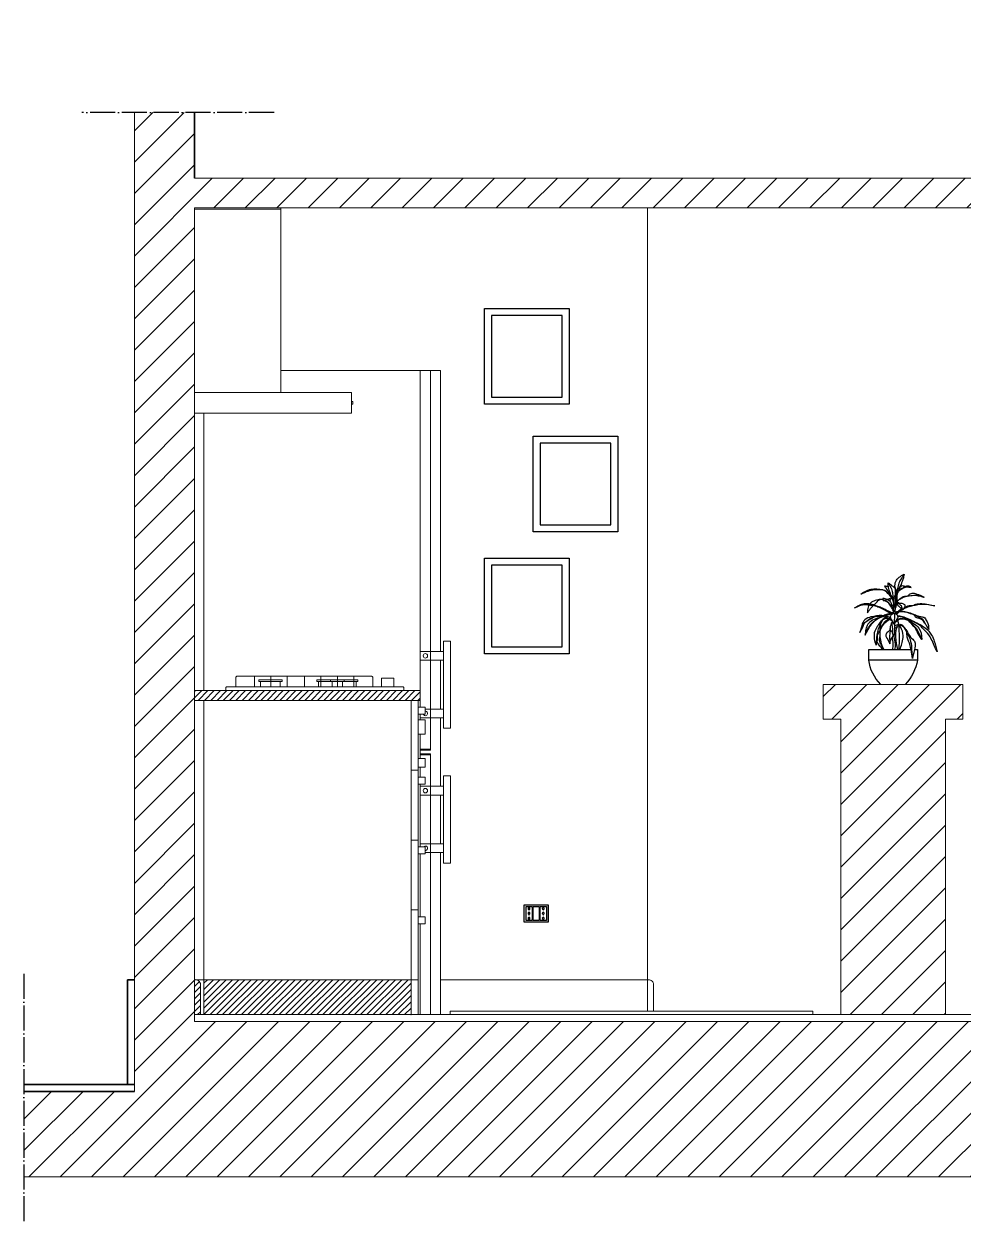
# Model space of a CAD drawing. Header units: millimetres. Extents: x 1206 to 12724, y 2853 to 4863.
# Drawn here: x 2006.6 to 2275.5, y 4177.6 to 4520.5 of the extents above; entities that cross this region are included whole.
import ezdxf

# ---------------------------------------------------------------- set-up
doc = ezdxf.new("R2010")
doc.units = ezdxf.units.MM
doc.linetypes.add('ACAD_ISO04W100', pattern=[30, 24, -3, 0, -3])
for name, color, linetype, lineweight in [('A-DETL-MBND', 7, 'Continuous', 18), ('A-FURN', 6, 'Continuous', 18), ('A-LP-SEZIONI', 250, 'Continuous', 13), ('A-SECT A-MCUT', 7, 'Continuous', 35), ('A-SECT C-MCUT', 7, 'Continuous', 20), ('arredi', 4, 'Continuous', 20)]:
    doc.layers.add(name, color=color, linetype=linetype, lineweight=lineweight)
doc.layers.add('A-SECT-FURN', color=2, linetype='Continuous')
doc.layers.add('VITI E CERNIERE', color=8, linetype='Continuous')

msp = doc.modelspace()

# ---------------------------------------------------------------- hatches: boundary and pattern name
at = {"layer": 'A-DETL-MBND'}
h = msp.add_hatch(dxfattribs=at)
h.set_pattern_fill('ANSI31', color=4, scale=2)
h.paths.add_polyline_path([(2692.46, 4495.11), (2675.26, 4495.11), (2675.26, 4476.25), (2369.66, 4476.25), (2369.66, 4494.57), (2361.16, 4494.57), (2361.16, 4476.25), (2055.46, 4476.25), (2055.46, 4495.11), (2038.26, 4495.11), (2038.26, 4214.74), (2006.65, 4214.74), (2006.65, 4190.27), (2724.08, 4190.27), (2724.08, 4214.74), (2692.46, 4214.74)])
h.paths.add_polyline_path([(2055.46, 4467.75), (2675.26, 4467.75), (2675.26, 4234.74), (2055.46, 4234.74)], flags=16)
edge = h.paths.add_edge_path(flags=0)
edge.add_spline(control_points=[(2249.67, 4353.79), (2249.68, 4353.79), (2249.69, 4353.79), (2249.7, 4353.79)], knot_values=[0, 0, 0, 0, 1.237601, 1.237601, 1.237601, 1.237601], degree=3, periodic=0)
edge.add_spline(control_points=[(2249.7, 4353.79), (2249.69, 4353.79), (2249.68, 4353.79), (2249.67, 4353.8)], knot_values=[499.981471, 499.981471, 499.981471, 499.981471, 501.198183, 501.198183, 501.198183, 501.198183], degree=3, periodic=0)
edge.add_spline(control_points=[(2248.56, 4354.01), (2248.93, 4353.95), (2249.3, 4353.87), (2249.67, 4353.79)], knot_values=[1.237601, 1.237601, 1.237601, 1.237601, 61.630708, 61.630708, 61.630708, 61.630708], degree=3, periodic=0)
edge = h.paths.add_edge_path(flags=0)
edge.add_spline(control_points=[(2255.61, 4355.87), (2255.8, 4356.29), (2256.08, 4356.94), (2255.99, 4357.89), (2256.2, 4358.8), (2255.41, 4359.41), (2254.72, 4359.92), (2254.28, 4360.25), (2254.05, 4360.41)], knot_values=[0, 0, 0, 0, 70.586118, 112.595759, 154.605401, 208.568722, 252.969735, 297.370749, 297.370749, 297.370749, 297.370749], degree=3, periodic=0)
edge.add_spline(control_points=[(2255.53, 4355.91), (2255.54, 4355.87), (2255.68, 4355.54), (2255.66, 4354.9), (2255.75, 4354.34), (2255.79, 4354.11)], knot_values=[0, 0, 0, 0, 5.959221, 59.765541, 98.205364, 98.205364, 98.205364, 98.205364], degree=3, periodic=0)
edge.add_spline(control_points=[(2255.79, 4354.11), (2255.83, 4354.21), (2255.9, 4354.43), (2256.06, 4354.6), (2256.16, 4354.67)], knot_values=[39.007498, 39.007498, 39.007498, 39.007498, 56.340127, 76.264952, 76.264952, 76.264952, 76.264952], degree=3, periodic=0)
edge.add_spline(control_points=[(2256.16, 4354.67), (2256.17, 4354.98), (2256.18, 4355.56), (2256.14, 4356.55), (2256.34, 4357.23), (2256.33, 4357.62)], knot_values=[1.921672, 1.921672, 1.921672, 1.921672, 52.203448, 95.407615, 161.27111, 161.27111, 161.27111, 161.27111], degree=3, periodic=0)
edge.add_spline(control_points=[(2256.33, 4357.62), (2256.32, 4358.12), (2255.89, 4359.15), (2256.11, 4361.46), (2257.63, 4362.34), (2258.62, 4362.91)], knot_values=[161.27111, 161.27111, 161.27111, 161.27111, 242.581626, 335.542908, 506.510273, 506.510273, 506.510273, 506.510273], degree=3, periodic=0)
edge = h.paths.add_edge_path(flags=0)
edge.add_spline(control_points=[(2263.16, 4356.83), (2262.97, 4356.93), (2262.42, 4357.19), (2261.5, 4357.45), (2260.36, 4357.44), (2259.75, 4356.51), (2258.54, 4356.67), (2257.56, 4355.96), (2256.9, 4355.46), (2256.63, 4355.2), (2256.63, 4355.19)], knot_values=[22.183984, 22.183984, 22.183984, 22.183984, 57.187668, 119.915652, 178.718713, 223.429786, 279.358669, 352.629946, 411.478905, 413.481695, 413.481695, 413.481695, 413.481695], degree=3, periodic=0)
edge.add_spline(control_points=[(2261.84, 4356.87), (2261.24, 4356.84), (2260.19, 4356.77), (2258.67, 4356.47), (2257.48, 4355.88), (2256.9, 4355.29), (2256.65, 4355.04)], knot_values=[0, 0, 0, 0, 95.419338, 172.277909, 248.763202, 305.230183, 305.230183, 305.230183, 305.230183], degree=3, periodic=0)
edge = h.paths.add_edge_path(flags=0)
edge.add_spline(control_points=[(2256.74, 4351), (2256.96, 4350.99), (2257.71, 4350.95), (2259.07, 4350.45), (2260.81, 4349.63), (2262.77, 4348.7), (2264.86, 4347.51), (2266.43, 4345.72), (2267.44, 4343.31), (2267.81, 4341.67), (2268.05, 4340.66)], knot_values=[5.690445, 5.690445, 5.690445, 5.690445, 41.232269, 125.885444, 237.066917, 352.719154, 475.594701, 624.435824, 726.234449, 894.475348, 894.475348, 894.475348, 894.475348], degree=3, periodic=0)
edge.add_spline(control_points=[(2256.49, 4351.35), (2256.6, 4351.25), (2256.69, 4351.13), (2256.74, 4351)], knot_values=[43.582509, 43.582509, 43.582509, 43.582509, 65.124527, 65.124527, 65.124527, 65.124527], degree=3, periodic=0)
edge = h.paths.add_edge_path(flags=0)
edge.add_spline(control_points=[(2257.09, 4354.51), (2256.98, 4354.52), (2256.71, 4354.55), (2256.68, 4354), (2257.06, 4353.78), (2257.36, 4353.39), (2257.76, 4353.03), (2258.03, 4352.76), (2258.17, 4352.63)], knot_values=[0, 0, 0, 0, 15.703503, 37.510841, 61.284776, 85.058712, 116.032894, 147.007077, 147.007077, 147.007077, 147.007077], degree=3, periodic=0)
edge.add_spline(control_points=[(2256.99, 4352.29), (2257.21, 4352.48), (2257.51, 4352.69), (2257.84, 4352.85), (2257.9, 4352.89)], knot_values=[0, 0, 0, 0, 15.741602, 19.588679, 19.588679, 19.588679, 19.588679], degree=3, periodic=0)
edge.add_spline(control_points=[(2265.67, 4347.06), (2265.61, 4347.82), (2265.54, 4348.82), (2264.83, 4349.78), (2264.54, 4350.62), (2263.48, 4350.63), (2262.39, 4351), (2261.06, 4351.47), (2259.59, 4352.1), (2258.32, 4352.28), (2257.58, 4352.32), (2257.37, 4352.32)], knot_values=[23.926304, 23.926304, 23.926304, 23.926304, 63.387678, 75.941562, 88.495446, 106.641795, 124.788145, 152.435206, 182.047366, 210.422707, 221.442031, 221.442031, 221.442031, 221.442031], degree=3, periodic=0)
edge.add_spline(control_points=[(2257.37, 4352.32), (2257.5, 4352.42), (2257.71, 4352.58), (2257.95, 4352.69), (2258.05, 4352.74)], knot_values=[24.038749, 24.038749, 24.038749, 24.038749, 32.810974, 38.446575, 38.446575, 38.446575, 38.446575], degree=3, periodic=0)
edge = h.paths.add_edge_path(flags=0)
edge.add_spline(control_points=[(2255.54, 4348.87), (2255.44, 4348.92), (2255.34, 4348.96), (2255.25, 4348.99)], knot_values=[0, 0, 0, 0, 13.182278, 13.182278, 13.182278, 13.182278], degree=3, periodic=0)
edge.add_spline(control_points=[(2255.54, 4348.87), (2255.54, 4348.87), (2255.6, 4348.74), (2255.67, 4348.61), (2255.74, 4348.48)], knot_values=[0, 0, 0, 0, 0, 23.614402, 23.614402, 23.614402, 23.614402], degree=3, periodic=0)
edge.add_spline(control_points=[(2254.82, 4350.24), (2254.91, 4350.01), (2255.23, 4349.58), (2255.42, 4349.11), (2255.54, 4348.87)], knot_values=[23.614402, 23.614402, 23.614402, 23.614402, 64.192433, 106.320808, 106.320808, 106.320808, 106.320808], degree=3, periodic=0)
edge = h.paths.add_edge_path(flags=0)
edge.add_spline(control_points=[(2255.04, 4351.84), (2255.04, 4351.84), (2255.03, 4351.84), (2255.03, 4351.84)], knot_values=[8.223623, 8.223623, 8.223623, 8.223623, 8.535005, 8.535005, 8.535005, 8.535005], degree=3, periodic=0)
edge.add_spline(control_points=[(2255.04, 4351.84), (2255.19, 4351.78), (2255.33, 4351.71), (2255.47, 4351.65)], knot_values=[3.268125, 3.268125, 3.268125, 3.268125, 28.372747, 28.372747, 28.372747, 28.372747], degree=3, periodic=0)
edge.add_spline(control_points=[(2249.96, 4354.06), (2250.25, 4353.97), (2250.96, 4353.72), (2252.13, 4353.25), (2253.24, 4352.73), (2254.22, 4352.21), (2254.74, 4351.98), (2255.04, 4351.84)], knot_values=[28.372747, 28.372747, 28.372747, 28.372747, 75.625318, 146.152759, 234.197521, 272.569385, 326.080703, 326.080703, 326.080703, 326.080703], degree=3, periodic=0)
edge = h.paths.add_edge_path(flags=0)
edge.add_spline(control_points=[(2255.52, 4352.39), (2255.52, 4352.38), (2255.53, 4352.36), (2255.54, 4352.35)], knot_values=[0, 0, 0, 0, 0.80437, 0.80437, 0.80437, 0.80437], degree=3, periodic=0)
edge.add_ellipse((2205.47, 4355.18), major_axis=(-35.45, 35.45), ratio=1, start_angle=221.8058, end_angle=222.2449)
edge.add_ellipse((2205.47, 4355.18), major_axis=(-35.45, 35.45), ratio=1, start_angle=220.9557, end_angle=221.8058)
edge = h.paths.add_edge_path(flags=0)
edge.add_spline(control_points=[(2252.96, 4355.37), (2252.89, 4355.34), (2252.82, 4355.3), (2252.75, 4355.27)], knot_values=[0, 0, 0, 0, 4.004471, 4.004471, 4.004471, 4.004471], degree=3, periodic=0)
edge.add_spline(control_points=[(2253.67, 4355.62), (2253.57, 4355.59), (2253.39, 4355.54), (2253.2, 4355.47), (2253.12, 4355.44)], knot_values=[7.182475, 7.182475, 7.182475, 7.182475, 13.271606, 18.012219, 18.012219, 18.012219, 18.012219], degree=3, periodic=0)
edge.add_spline(control_points=[(2253.12, 4355.44), (2253.12, 4355.44), (2252.94, 4355.52), (2252.76, 4355.6), (2252.57, 4355.66)], knot_values=[110.180341, 110.180341, 110.180341, 110.180341, 110.232707, 120.197077, 120.197077, 120.197077, 120.197077], degree=3, periodic=0)
edge = h.paths.add_edge_path(flags=0)
edge.add_spline(control_points=[(2254.3, 4350.22), (2254.01, 4350.35), (2253.71, 4350.47), (2253.41, 4350.57)], knot_values=[174.177111, 174.177111, 174.177111, 174.177111, 191.410834, 191.410834, 191.410834, 191.410834], degree=3, periodic=0)
edge.add_spline(control_points=[(2254.42, 4350), (2253.18, 4349.07), (2252.43, 4348.16), (2251.7, 4346.74), (2251.78, 4345.1), (2251.91, 4343.3), (2252.52, 4341.99), (2252.85, 4341.27)], knot_values=[0, 0, 0, 0, 29.63309, 62.958755, 82.159797, 117.013778, 159.244099, 159.244099, 159.244099, 159.244099], degree=3, periodic=0)
edge.add_spline(control_points=[(2254.89, 4349.97), (2254.79, 4350.01), (2254.69, 4350.06), (2254.58, 4350.1)], knot_values=[196.846493, 196.846493, 196.846493, 196.846493, 202.885994, 202.885994, 202.885994, 202.885994], degree=3, periodic=0)
edge.add_spline(control_points=[(2254.86, 4350.27), (2254.77, 4350.21), (2254.67, 4350.16), (2254.58, 4350.1)], knot_values=[180.78373, 180.78373, 180.78373, 180.78373, 186.480105, 186.480105, 186.480105, 186.480105], degree=3, periodic=0)
at = {"layer": 'A-FURN'}
h = msp.add_hatch(dxfattribs=at)
h.set_pattern_fill('ANSI31', color=4, scale=0.4)
h.paths.add_polyline_path([(2675.36, 4697.69), (2610.46, 4697.69), (2610.46, 4694.89), (2675.36, 4694.89)])
h.paths.add_polyline_path([(2120.07, 4329.53), (2055.46, 4329.53), (2055.46, 4326.73), (2058.16, 4326.73), (2058.16, 4326.74), (2058.45, 4326.74), (2120.07, 4326.74)])
at = {"layer": 'A-SECT A-MCUT'}
h = msp.add_hatch(dxfattribs=at)
h.set_pattern_fill('ANSI31', color=4, scale=0.4)
h.paths.add_polyline_path([(2057.18, 4245.34, 0.356323), (2056.04, 4246.74), (2055.46, 4246.74), (2055.46, 4236.74), (2057.18, 4236.74)])
at = {"layer": 'A-SECT-FURN'}
h = msp.add_hatch(dxfattribs=at)
h.set_pattern_fill('ANSI31', color=4, scale=2)
h.paths.add_polyline_path([(2270.46, 4321.33), (2240.46, 4321.33), (2240.46, 4236.74), (2270.46, 4236.74)])
h.paths.add_polyline_path([(2275.46, 4331.33), (2235.46, 4331.33), (2235.46, 4321.33), (2275.46, 4321.33)])
h = msp.add_hatch(dxfattribs=at)
h.set_pattern_fill('ANSI31', color=4, scale=0.4, angle=-180)
h.paths.add_polyline_path([(2058.16, 4246.74), (2058.16, 4236.74), (2117.46, 4236.74), (2117.46, 4246.74)])

# ---------------------------------------------------------------- linework, layer by layer
at = {"layer": 'A-DETL-MBND'}
for p, q in [((2038.26, 4495.11), (2038.26, 4214.74)), ((2006.65, 4190.27), (2724.08, 4190.27))]:
    msp.add_line(p, q, dxfattribs=at)
msp.add_lwpolyline([(2675.26, 4467.75), (2055.46, 4467.75), (2055.46, 4234.74), (2675.26, 4234.74)], dxfattribs=at)
at = {"layer": 'A-FURN'}
for p, q in [((2055.46, 4467.45), (2080.16, 4467.45)), ((2080.16, 4467.75), (2080.16, 4414.95)), ((2185.16, 4246.74), (2185.16, 4467.75)), ((2080.16, 4421.24), (2123.07, 4421.24)), ((2120.07, 4421.24), (2120.07, 4324.77)), ((2123.07, 4421.24), (2123.07, 4312.44)), ((2123.07, 4421.24), (2125.86, 4421.24)), ((2125.86, 4421.24), (2125.86, 4340.74)), ((2055.46, 4414.95), (2100.46, 4414.95)), ((2100.46, 4414.95), (2100.46, 4408.95)), ((2100.46, 4412.36), (2100.46, 4412.36)), ((2100.46, 4412.36), (2100.76, 4412.36)), ((2100.76, 4412.36), (2100.76, 4411.58)), ((2100.46, 4408.95), (2055.46, 4408.95)), ((2058.16, 4329.53), (2058.16, 4408.95)), ((2100.76, 4411.58), (2100.46, 4411.58)), ((2126.72, 4343.74), (2126.72, 4318.74)), ((2126.72, 4343.74), (2128.72, 4343.74)), ((2128.72, 4343.74), (2128.72, 4318.74)), ((2120.07, 4340.74), (2123.07, 4340.74)), ((2126.72, 4340.74), (2123.07, 4340.74)), ((2120.07, 4338.24), (2123.07, 4338.24)), ((2123.07, 4338.24), (2126.72, 4338.24)), ((2125.86, 4338.24), (2125.86, 4324.24)), ((2067.34, 4333.4), (2067.34, 4330.63)), ((2096.44, 4333.63), (2067.5, 4333.63)), ((2072.65, 4330.63), (2072.65, 4333.63)), ((2077.33, 4330.63), (2077.33, 4333.63)), ((2081.99, 4330.63), (2081.99, 4333.63)), ((2087, 4330.63), (2087, 4333.63)), ((2091.67, 4330.63), (2091.67, 4333.63)), ((2106.26, 4333.63), (2096.44, 4333.63)), ((2096.44, 4330.63), (2096.44, 4333.63)), ((2101.11, 4330.63), (2101.11, 4333.63)), ((2106.48, 4330.63), (2106.48, 4333.4)), ((2064.42, 4329.53), (2064.42, 4330.42)), ((2064.64, 4330.63), (2072.47, 4330.63)), ((2115.19, 4330.63), (2064.64, 4330.63)), ((2072.65, 4330.63), (2077.13, 4330.63)), ((2077.33, 4332.63), (2073.9, 4332.63)), ((2073.9, 4332.13), (2073.9, 4332.63)), ((2073.9, 4332.13), (2074.4, 4332.13)), ((2077.33, 4332.13), (2074.4, 4332.13)), ((2074.4, 4332.13), (2074.4, 4330.63)), ((2080.55, 4332.63), (2077.33, 4332.63)), ((2077.72, 4332.13), (2077.33, 4332.13)), ((2077.33, 4330.63), (2081.81, 4330.63)), ((2080.52, 4332.13), (2077.72, 4332.13)), ((2080.55, 4332.13), (2080.02, 4332.13)), ((2080.02, 4332.13), (2080.02, 4330.63)), ((2080.55, 4332.13), (2080.55, 4332.63)), ((2081.99, 4330.63), (2086.82, 4330.63)), ((2087, 4330.63), (2091.48, 4330.63)), ((2087.21, 4330.63), (2087.21, 4330.63)), ((2091.67, 4332.63), (2090.46, 4332.63)), ((2090.46, 4332.13), (2090.46, 4332.63)), ((2090.46, 4332.13), (2090.96, 4332.13)), ((2091.67, 4332.13), (2090.96, 4332.13)), ((2090.96, 4332.13), (2090.96, 4330.63)), ((2092.06, 4332.63), (2091.67, 4332.63)), ((2091.88, 4332.13), (2091.67, 4332.13)), ((2091.67, 4330.63), (2115.19, 4330.63)), ((2096.44, 4332.13), (2091.88, 4332.13)), ((2096.44, 4332.63), (2092.06, 4332.63)), ((2094.4, 4332.63), (2094.4, 4332.13)), ((2094.4, 4332.13), (2094.9, 4332.13)), ((2094.9, 4332.13), (2094.9, 4330.63)), ((2096.84, 4332.63), (2096.44, 4332.63)), ((2096.84, 4332.13), (2096.44, 4332.13)), ((2101.11, 4332.63), (2096.84, 4332.63)), ((2101.11, 4332.13), (2096.84, 4332.13)), ((2098.3, 4332.13), (2097.8, 4332.13)), ((2097.8, 4332.13), (2097.8, 4330.63)), ((2098.3, 4332.63), (2098.3, 4332.13)), ((2101.42, 4332.63), (2101.11, 4332.63)), ((2101.42, 4332.13), (2101.11, 4332.13)), ((2102.24, 4332.63), (2101.42, 4332.63)), ((2102.21, 4332.13), (2101.42, 4332.13)), ((2102.24, 4332.13), (2101.71, 4332.13)), ((2101.71, 4332.13), (2101.71, 4330.63)), ((2102.24, 4332.63), (2102.24, 4332.13)), ((2112.54, 4333.13), (2108.98, 4333.13)), ((2108.98, 4333.13), (2108.98, 4330.63)), ((2112.54, 4330.63), (2112.54, 4333.13)), ((2115.42, 4330.43), (2115.42, 4329.53)), ((2275.46, 4331.33), (2235.46, 4331.33)), ((2235.46, 4331.33), (2235.46, 4321.33)), ((2258.96, 4331.33), (2251.97, 4331.33)), ((2275.46, 4331.33), (2275.46, 4321.33)), ((2055.46, 4329.53), (2120.07, 4329.53)), ((2055.46, 4329.53), (2055.46, 4326.73)), ((2055.46, 4326.73), (2120.07, 4326.74)), ((2058.45, 4326.74), (2058.16, 4326.74)), ((2058.16, 4326.74), (2058.16, 4319.04)), ((2058.16, 4246.74), (2058.16, 4326.74)), ((2072.65, 4329.53), (2081.99, 4329.53)), ((2117.46, 4246.74), (2117.46, 4326.74)), ((2117.46, 4306.74), (2117.46, 4326.74)), ((2119.46, 4236.74), (2119.46, 4326.74)), ((2119.46, 4326.74), (2119.46, 4306.74)), ((2120.07, 4329.53), (2120.07, 4326.74)), ((2121.46, 4324.77), (2119.46, 4324.77)), ((2121.46, 4322.77), (2121.46, 4324.77)), ((2121.46, 4324.24), (2123.07, 4324.24)), ((2126.72, 4324.24), (2123.07, 4324.24)), ((2117.46, 4321.74), (2117.46, 4310.74)), ((2119.46, 4322.77), (2121.46, 4322.77)), ((2119.46, 4321.14), (2121.46, 4321.14)), ((2120.07, 4322.77), (2120.07, 4321.14)), ((2120.07, 4321.74), (2123.07, 4321.74)), ((2121.46, 4321.14), (2121.46, 4317.11)), ((2123.07, 4321.74), (2126.72, 4321.74)), ((2125.86, 4321.74), (2125.86, 4302.14)), ((2235.46, 4321.33), (2240.46, 4321.33)), ((2240.46, 4321.33), (2240.46, 4236.74)), ((2270.46, 4321.33), (2270.46, 4236.74)), ((2270.46, 4321.33), (2275.46, 4321.33)), ((2058.16, 4319.04), (2058.16, 4248.74)), ((2121.46, 4317.11), (2119.46, 4317.11)), ((2120.07, 4317.11), (2120.07, 4310.14)), ((2126.72, 4318.74), (2128.72, 4318.74)), ((2123.07, 4312.74), (2120.07, 4312.74)), ((2119.46, 4310.14), (2121.46, 4310.14)), ((2123.07, 4312.44), (2120.07, 4312.44)), ((2123.07, 4311.44), (2120.07, 4311.44)), ((2123.07, 4311.14), (2120.07, 4311.14)), ((2121.46, 4310.14), (2121.46, 4308.14)), ((2123.07, 4311.44), (2123.07, 4236.74)), ((2117.46, 4306.74), (2117.46, 4307.04)), ((2119.46, 4306.74), (2117.46, 4306.74)), ((2119.46, 4306.74), (2117.46, 4306.74)), ((2117.46, 4286.74), (2117.46, 4306.74)), ((2119.46, 4306.74), (2117.46, 4306.74)), ((2121.46, 4307.64), (2119.46, 4307.64)), ((2119.46, 4306.74), (2119.46, 4286.74)), ((2120.07, 4307.64), (2120.07, 4304.77)), ((2121.46, 4308.14), (2121.46, 4307.64)), ((2121.46, 4307.64), (2121.46, 4307.64)), ((2121.46, 4304.77), (2119.46, 4304.77)), ((2119.46, 4302.77), (2121.46, 4302.77)), ((2120.07, 4302.77), (2120.07, 4284.77)), ((2121.46, 4302.77), (2121.46, 4304.77)), ((2126.72, 4305.14), (2126.72, 4280.14)), ((2126.72, 4305.14), (2128.72, 4305.14)), ((2128.72, 4305.14), (2128.72, 4280.14)), ((2117.46, 4301.74), (2117.46, 4290.74)), ((2117.46, 4287.04), (2117.46, 4301.44)), ((2120.07, 4302.14), (2123.07, 4302.14)), ((2120.07, 4299.64), (2123.07, 4299.64)), ((2126.72, 4302.14), (2123.07, 4302.14)), ((2123.07, 4299.64), (2126.72, 4299.64)), ((2125.86, 4299.64), (2125.86, 4285.64)), ((2117.46, 4286.74), (2117.46, 4287.04)), ((2119.46, 4286.74), (2117.46, 4286.74)), ((2119.46, 4286.74), (2117.46, 4286.74)), ((2117.46, 4266.74), (2117.46, 4286.74)), ((2119.46, 4286.74), (2117.46, 4286.74)), ((2119.46, 4286.74), (2119.46, 4266.74)), ((2120.07, 4285.64), (2123.07, 4285.64)), ((2126.72, 4285.64), (2123.07, 4285.64)), ((2121.46, 4284.77), (2119.46, 4284.77)), ((2119.46, 4282.77), (2121.46, 4282.77)), ((2120.07, 4282.77), (2120.07, 4264.77)), ((2121.46, 4282.77), (2121.46, 4284.77)), ((2121.46, 4283.14), (2123.07, 4283.14)), ((2123.07, 4283.14), (2126.72, 4283.14)), ((2125.86, 4283.14), (2125.86, 4236.74)), ((2117.46, 4281.74), (2117.46, 4274.04)), ((2117.46, 4281.74), (2117.46, 4270.74)), ((2117.46, 4267.04), (2117.46, 4281.44)), ((2126.72, 4280.14), (2128.72, 4280.14)), ((2117.46, 4266.74), (2117.46, 4267.04)), ((2119.46, 4266.74), (2117.46, 4266.74)), ((2119.46, 4266.74), (2117.46, 4266.74)), ((2117.46, 4246.74), (2117.46, 4266.74)), ((2119.46, 4266.74), (2117.46, 4266.74)), ((2119.46, 4266.74), (2119.46, 4246.74)), ((2121.46, 4264.77), (2119.46, 4264.77)), ((2121.46, 4262.77), (2121.46, 4264.77)), ((2117.46, 4261.74), (2117.46, 4254.04)), ((2117.46, 4261.74), (2117.46, 4250.74)), ((2117.46, 4247.04), (2117.46, 4261.44)), ((2119.46, 4262.77), (2121.46, 4262.77)), ((2120.07, 4262.77), (2120.07, 4236.74)), ((2058.16, 4248.74), (2058.16, 4246.74)), ((2058.16, 4248.74), (2058.16, 4246.74)), ((2117.46, 4248.74), (2117.46, 4246.74)), ((2058.16, 4246.74), (2116.16, 4246.74)), ((2058.16, 4246.74), (2117.46, 4246.74)), ((2058.16, 4246.74), (2058.16, 4236.74)), ((2117.46, 4246.74), (2117.46, 4247.04)), ((2119.46, 4246.74), (2117.46, 4246.74)), ((2119.46, 4246.74), (2117.46, 4246.74)), ((2117.46, 4246.74), (2117.46, 4236.74)), ((2125.86, 4236.74), (2125.86, 4246.74)), ((2128.62, 4236.74), (2128.62, 4237.74)), ((2128.62, 4237.74), (2232.52, 4237.74)), ((2232.52, 4237.74), (2232.52, 4236.74)), ((2058.16, 4236.74), (2117.46, 4236.74))]:
    msp.add_line(p, q, dxfattribs=at)
for centre in [(2121.57, 4339.49), (2121.57, 4300.89)]:
    msp.add_circle(centre, 0.634, dxfattribs=at)
for centre, radius, start, end in [((2067.58, 4333.39), 0.236, 87.1096, 177.7169), ((2106.25, 4333.39), 0.236, 357.1096, 87.7169), ((2064.66, 4330.39), 0.242, 94.4684, 171.7859), ((2115.18, 4330.39), 0.236, 8.7418, 87.7169), ((2121.57, 4322.99), 0.634, 200.7952, 99.6922), ((2121.57, 4284.39), 0.634, 260.3078, 143.7869)]:
    msp.add_arc(centre, radius, start, end, dxfattribs=at)
at = {"layer": 'A-LP-SEZIONI', "linetype": 'ACAD_ISO04W100', "lineweight": 30, "ltscale": 0.3, "transparency": 33554687}
for p, q in [((2078.26, 4495.11), (2023.26, 4495.11)), ((2006.65, 4248.46), (2006.65, 4177.63))]:
    msp.add_line(p, q, dxfattribs=at)
at = {"layer": 'A-SECT A-MCUT'}
msp.add_line((2055.46, 4476.25), (2055.46, 4495.11), dxfattribs=at)
at = {"layer": 'A-SECT A-MCUT', "transparency": 33554687}
for p, q in [((2036.26, 4216.74), (2036.26, 4246.74)), ((2036.26, 4246.74), (2038.26, 4246.74)), ((2038.26, 4216.74), (2006.65, 4216.74)), ((2038.26, 4214.74), (2006.65, 4214.74))]:
    msp.add_line(p, q, dxfattribs=at)
at = {"layer": 'A-SECT C-MCUT'}
for p, q in [((2055.46, 4476.25), (2361.16, 4476.25)), ((2055.46, 4329.53), (2055.46, 4326.73)), ((2675.26, 4236.74), (2055.46, 4236.74))]:
    msp.add_line(p, q, dxfattribs=at)
at = {"layer": 'arredi'}
for p, q in [((2057.18, 4246.74), (2055.46, 4246.74)), ((2057.18, 4246.74), (2058.16, 4246.74)), ((2057.18, 4236.74), (2057.18, 4245.34)), ((2125.86, 4246.74), (2185.16, 4246.74)), ((2185.16, 4246.74), (2185.16, 4237.74)), ((2185.16, 4246.74), (2185.45, 4246.74)), ((2186.88, 4237.74), (2186.88, 4245.34))]:
    msp.add_line(p, q, dxfattribs=at)
for centre, radius, start, end in [((2055.75, 4245.34), 1.43, 359.9928, 101.5441), ((2185.5, 4245.36), 1.38, 359.1734, 91.996)]:
    msp.add_arc(centre, radius, start, end, dxfattribs=at)
at = {"layer": 'VITI E CERNIERE'}
for p, q in [((2138.47, 4438.98), (2140.47, 4438.98)), ((2140.47, 4436.98), (2140.47, 4413.56)), ((2160.68, 4436.98), (2140.47, 4436.98)), ((2160.68, 4413.56), (2160.68, 4436.98)), ((2140.47, 4413.56), (2160.68, 4413.56)), ((2152.46, 4402.42), (2154.46, 4402.42)), ((2154.46, 4400.42), (2154.46, 4377.01)), ((2174.67, 4400.42), (2154.46, 4400.42)), ((2174.67, 4377.01), (2174.67, 4400.42)), ((2154.46, 4377.01), (2174.67, 4377.01)), ((2138.47, 4367.48), (2140.47, 4367.48)), ((2140.47, 4365.48), (2140.47, 4342.07)), ((2160.68, 4365.48), (2140.47, 4365.48)), ((2160.68, 4342.07), (2160.68, 4365.48)), ((2256.63, 4354.01), (2256.38, 4353.92)), ((2255.82, 4351.72), (2255.74, 4348.48)), ((2256.26, 4353.31), (2256.06, 4353.38)), ((2140.47, 4342.07), (2160.68, 4342.07)), ((2248.51, 4338.29), (2248.51, 4341.27)), ((2248.51, 4341.27), (2260.61, 4341.27)), ((2261.58, 4341.27), (2262.45, 4341.27)), ((2262.45, 4341.27), (2262.45, 4338.29)), ((2262.45, 4338.29), (2248.51, 4338.29))]:
    msp.add_line(p, q, dxfattribs=at)
for points in [[(2138.47, 4438.98), (2162.68, 4438.98), (2162.68, 4411.56), (2138.47, 4411.56)], [(2152.46, 4402.42), (2176.67, 4402.42), (2176.67, 4375.01), (2152.46, 4375.01)], [(2152.46, 4402.42), (2176.67, 4402.42), (2176.67, 4375.01), (2152.46, 4375.01)], [(2138.47, 4367.48), (2162.68, 4367.48), (2162.68, 4340.07), (2138.47, 4340.07)], [(2138.47, 4367.48), (2162.68, 4367.48), (2162.68, 4340.07), (2138.47, 4340.07)], [(2156.72, 4263.21), (2149.85, 4263.21), (2149.85, 4268.21), (2156.72, 4268.21)], [(2152.14, 4263.72), (2150.37, 4263.72), (2150.37, 4267.74), (2152.14, 4267.74)], [(2154.18, 4263.72), (2152.41, 4263.72), (2152.41, 4267.74), (2154.18, 4267.74)], [(2156.23, 4263.72), (2154.46, 4263.72), (2154.46, 4267.74), (2156.23, 4267.74)]]:
    msp.add_lwpolyline(points, close=True, dxfattribs=at)
for centre, start, end in [((2151.22, 4267.12), 114.3243, 246.1088), ((2151.22, 4265.72), 114.3243, 246.1088), ((2151.22, 4267.12), 293.3666, 66.2003), ((2151.22, 4265.72), 293.3666, 66.2003), ((2155.31, 4267.12), 114.3243, 246.1088), ((2155.31, 4265.72), 114.3243, 246.1088), ((2155.31, 4267.12), 293.3666, 66.2003), ((2155.31, 4265.72), 293.3666, 66.2003), ((2151.22, 4264.35), 114.3243, 246.1088), ((2151.22, 4264.35), 293.3666, 66.2003), ((2155.31, 4264.35), 114.3243, 246.1088), ((2155.31, 4264.35), 293.3666, 66.2003)]:
    msp.add_arc(centre, 0.268, start, end, dxfattribs=at)
at = {"layer": 'VITI E CERNIERE', "extrusion": (0, 0, -1)}
for centre, major_axis, start_param, end_param in [((2253.66, 4361.25), (1.33, 1.33), 2.108436, 2.704877), ((1847.51, 4369.2), (-289.37, 289.37), 2.38351, 2.391359), ((2269.25, 4356.04), (8.95, 8.95), 3.8338, 4.109865), ((2205.47, 4355.18), (-35.45, 35.45), 2.365565, 2.426782), ((2252.44, 4354.48), (-2.98, 2.98), 2.313892, 2.467435), ((2273.74, 4351.46), (-12.5, 12.5), 5.503444, 5.604512), ((2268.88, 4352.27), (8.73, 8.73), 3.616988, 3.774813), ((2219.1, 4341.28), (-27.26, 27.26), 2.122323, 2.167879), ((2259.89, 4339.6), (-8.1, 8.1), 4.690951, 5.383738), ((2249.23, 4340.56), (-9.48, 9.48), 2.525696, 3.115268)]:
    msp.add_ellipse(centre, major_axis=major_axis, ratio=1, start_param=start_param, end_param=end_param, dxfattribs=at)
at = {"layer": 'VITI E CERNIERE'}
for centre, start_param, end_param in [((2151.22, 4267.13), 8.545266, 10.307697), ((2151.22, 4265.72), 8.545266, 10.307697), ((2151.22, 4264.35), 8.545266, 10.307697), ((2151.22, 4267.13), 5.42058, 7.142383), ((2151.22, 4265.72), 5.42058, 7.142383), ((2155.31, 4267.13), 8.545266, 10.307697), ((2155.31, 4267.13), 5.42058, 7.142383), ((2155.31, 4265.72), 8.545266, 10.307697), ((2155.31, 4265.72), 5.42058, 7.142383), ((2155.31, 4264.35), 8.545266, 10.307697), ((2151.22, 4264.35), 5.42058, 7.142383), ((2155.31, 4264.35), 5.42058, 7.142383)]:
    msp.add_ellipse(centre, major_axis=(0, -0.381), ratio=0.372094, start_param=start_param, end_param=end_param, dxfattribs=at)
for points, knots in [([(2256.16, 4354.64), (2256.17, 4354.96), (2256.18, 4355.55), (2256.14, 4356.55), (2256.48, 4357.73), (2255.89, 4359.15), (2256.11, 4361.46), (2257.63, 4362.34), (2258.62, 4362.91)], [0, 0, 0, 0, 52.203448, 95.407615, 161.27111, 242.581626, 335.542908, 506.510273, 506.510273, 506.510273, 506.510273]), ([(2258.62, 4362.91), (2258.4, 4362.53), (2257.96, 4361.78), (2257.12, 4360.64), (2256.82, 4359.14), (2256.49, 4358.13), (2256.33, 4357.62)], [0, 0, 0, 0, 70.438697, 140.877394, 226.765984, 312.654575, 312.654575, 312.654575, 312.654575]), ([(2258.62, 4362.91), (2258.54, 4362.38), (2258.42, 4361.67), (2257.93, 4360.4), (2257.39, 4359.16), (2256.71, 4358.14), (2256.36, 4357.67), (2256.33, 4357.62)], [0, 0, 0, 0, 86.620552, 116.045031, 217.792366, 304.999017, 313.159899, 313.159899, 313.159899, 313.159899]), ([(2246.25, 4357.14), (2246.76, 4357.51), (2247.76, 4358.23), (2249.53, 4358.72), (2251.21, 4358.63), (2252.86, 4358.49), (2254.23, 4357.46), (2255.12, 4356.44), (2255.49, 4355.7), (2255.59, 4355.5)], [0, 0, 0, 0, 101.378696, 197.891079, 287.293092, 374.394412, 457.932428, 555.49656, 591.056369, 591.056369, 591.056369, 591.056369]), ([(2255.66, 4354.51), (2255.53, 4355.01), (2255.23, 4356.11), (2254.06, 4357.33), (2252.77, 4358.55), (2251.34, 4358.32), (2249.16, 4358.48), (2247.55, 4357.74), (2246.25, 4357.14)], [0, 0, 0, 0, 80.643661, 181.286395, 271.336381, 346.951261, 401.046303, 623.955499, 623.955499, 623.955499, 623.955499]), ([(2254.7, 4357.3), (2254.56, 4357.42), (2254.23, 4357.69), (2253.88, 4358.27), (2253.47, 4358.74), (2253.25, 4359.19), (2253.09, 4359.39), (2253.02, 4359.49)], [0, 0, 0, 0, 29.301877, 68.783518, 108.26516, 129.773298, 149.094788, 149.094788, 149.094788, 149.094788]), ([(2254.05, 4360.41), (2254.21, 4360.11), (2254.52, 4359.52), (2255.16, 4358.54), (2255.26, 4357.24), (2255.45, 4356.32), (2255.54, 4355.87)], [0, 0, 0, 0, 54.230342, 108.460684, 185.828701, 259.914124, 259.914124, 259.914124, 259.914124]), ([(2254.05, 4360.41), (2254.28, 4360.25), (2254.72, 4359.92), (2255.41, 4359.41), (2256.2, 4358.8), (2255.99, 4357.89), (2256.08, 4356.94), (2255.8, 4356.29), (2255.61, 4355.87)], [0, 0, 0, 0, 44.401014, 88.802027, 142.765348, 184.77499, 226.784631, 297.370749, 297.370749, 297.370749, 297.370749]), ([(2255.79, 4354.11), (2255.75, 4354.34), (2255.66, 4354.9), (2255.69, 4355.78), (2255.16, 4356.48), (2254.8, 4356.94), (2254.59, 4357.72), (2254.05, 4358.74), (2254.05, 4359.82), (2254.05, 4360.41)], [0, 0, 0, 0, 38.439823, 92.246142, 135.877324, 175.500045, 185.557877, 264.705587, 358.032111, 358.032111, 358.032111, 358.032111]), ([(2256.4, 4357.73), (2256.37, 4357.27), (2256.3, 4356.29), (2256.33, 4355.32), (2256.34, 4354.8)], [3.12103, 3.12103, 3.12103, 3.12103, 28.045677, 55.646402, 55.646402, 55.646402, 55.646402]), ([(2256.34, 4354.89), (2256.44, 4355), (2256.79, 4355.38), (2257.56, 4355.96), (2258.54, 4356.67), (2259.75, 4356.51), (2260.36, 4357.44), (2261.5, 4357.45), (2262.47, 4357.17), (2263.07, 4356.88), (2263.32, 4356.75)], [0, 0, 0, 0, 24.186773, 83.035732, 156.307009, 212.235893, 256.946965, 315.750026, 378.47801, 422.77248, 422.77248, 422.77248, 422.77248]), ([(2256.65, 4357.25), (2256.67, 4357.28), (2256.81, 4357.66), (2257.07, 4357.98), (2257.3, 4358.28)], [17.283834, 17.283834, 17.283834, 17.283834, 19.044228, 39.154424, 39.154424, 39.154424, 39.154424]), ([(2258.9, 4359.33), (2258.56, 4359.46), (2257.91, 4359.7), (2257.22, 4358.94), (2257.17, 4358.43), (2257.15, 4358.22)], [0, 0, 0, 0, 54.056637, 102.422741, 137.253761, 137.253761, 137.253761, 137.253761]), ([(2260.62, 4359.07), (2260.35, 4359.26), (2259.79, 4359.64), (2258.48, 4359.13), (2257.69, 4358.58), (2257.15, 4358.22)], [0, 0, 0, 0, 50.716861, 101.504655, 208.933143, 208.933143, 208.933143, 208.933143]), ([(2257.3, 4358.28), (2257.93, 4358.71), (2258.96, 4359.42), (2260.16, 4359.17), (2260.62, 4359.07)], [0, 0, 0, 0, 116.469567, 190.680617, 190.680617, 190.680617, 190.680617]), ([(2255.53, 4351.63), (2255.06, 4351.83), (2254.38, 4352.13), (2253.24, 4352.73), (2252.13, 4353.25), (2250.09, 4354.07), (2247.86, 4354.71), (2245.68, 4353.94), (2244.8, 4353.41), (2244.33, 4353.13)], [0, 0, 0, 0, 81.884064, 120.255929, 208.30069, 278.828132, 477.685367, 557.757834, 644.76611, 644.76611, 644.76611, 644.76611]), ([(2255.15, 4351.39), (2254.79, 4351.59), (2253.98, 4352.06), (2252.67, 4352.8), (2251.24, 4353.46), (2249.5, 4353.99), (2247.11, 4354.38), (2245.36, 4353.59), (2244.33, 4353.13)], [0, 0, 0, 0, 65.56493, 151.088084, 243.201276, 319.20792, 445.364965, 621.830259, 621.830259, 621.830259, 621.830259]), ([(2248.61, 4354.1), (2248.48, 4353.9), (2248.14, 4353.18), (2248.12, 4352.39), (2248.1, 4351.85)], [159.588619, 159.588619, 159.588619, 159.588619, 172.537673, 201.363356, 201.363356, 201.363356, 201.363356]), ([(2248.1, 4351.85), (2248.31, 4352.11), (2248.72, 4352.64), (2249.23, 4353.37), (2249.61, 4353.74), (2249.77, 4353.88)], [0, 0, 0, 0, 18.041341, 36.082683, 47.485096, 47.485096, 47.485096, 47.485096]), ([(2255.54, 4352.35), (2255.35, 4352.73), (2254.97, 4353.49), (2254.26, 4354.67), (2253.1, 4355.35), (2251.99, 4355.73), (2251.09, 4355.5), (2250.12, 4355.28), (2249.28, 4354.89), (2248.86, 4354.44), (2248.78, 4354.34)], [0, 0, 0, 0, 22.720035, 46.019821, 72.313546, 93.947778, 106.442977, 121.43264, 148.009322, 154.329831, 154.329831, 154.329831, 154.329831]), ([(2249.96, 4354.06), (2250.15, 4354.23), (2250.81, 4354.81), (2251.68, 4356.03), (2253.18, 4355.45), (2254.21, 4354.83), (2254.93, 4353.81), (2255.33, 4353.13), (2255.54, 4352.77)], [52.253983, 52.253983, 52.253983, 52.253983, 66.21373, 98.510479, 120.144711, 143.109902, 163.913748, 185.900107, 185.900107, 185.900107, 185.900107]), ([(2255.54, 4353.33), (2255.42, 4353.6), (2255.19, 4354.11), (2254.89, 4354.85), (2254.25, 4355.44), (2253.56, 4355.63), (2252.48, 4356.1), (2252.54, 4355.76), (2252.57, 4355.66)], [0, 0, 0, 0, 15.494515, 30.343084, 43.219419, 58.59635, 75.994338, 81.382464, 81.382464, 81.382464, 81.382464]), ([(2253.12, 4355.44), (2253.2, 4355.47), (2253.55, 4355.61), (2254.02, 4355.67), (2254.58, 4356), (2254.81, 4355.6), (2254.58, 4355.42), (2254.41, 4355.27)], [7.182475, 7.182475, 7.182475, 7.182475, 11.923087, 27.767644, 35.436412, 38.48928, 48.47527, 48.47527, 48.47527, 48.47527]), ([(2255.63, 4353.41), (2255.62, 4353.55), (2255.62, 4353.79), (2255.8, 4354.1), (2255.91, 4354.47), (2256.23, 4354.75), (2256.76, 4354.99), (2256.96, 4354.68), (2257.08, 4354.51)], [0, 0, 0, 0, 21.67487, 39.007498, 56.340127, 83.07213, 106.981961, 135.410819, 135.410819, 135.410819, 135.410819]), ([(2255.63, 4353.41), (2255.69, 4353.52), (2255.81, 4353.73), (2256.05, 4354.12), (2256.25, 4354.52), (2256.71, 4354.81), (2256.87, 4354.65), (2256.91, 4354.61)], [0, 0, 0, 0, 20.169284, 40.338567, 72.632839, 97.144877, 106.328014, 106.328014, 106.328014, 106.328014]), ([(2256.06, 4353.38), (2256.09, 4353.56), (2256.13, 4353.85), (2256.14, 4354.14), (2256.14, 4354.25)], [0, 0, 0, 0, 29.619588, 47.02993, 47.02993, 47.02993, 47.02993]), ([(2256.26, 4353.31), (2256.32, 4353.53), (2256.42, 4353.94), (2256.37, 4354.35), (2256.35, 4354.55)], [0, 0, 0, 0, 36.009999, 67.261879, 67.261879, 67.261879, 67.261879]), ([(2256.33, 4356.34), (2256.41, 4356.54), (2256.49, 4356.76), (2256.56, 4356.97), (2256.57, 4356.99)], [0, 0, 0, 0, 11.516944, 12.361781, 12.361781, 12.361781, 12.361781]), ([(2256.38, 4354.1), (2256.41, 4354.15), (2256.5, 4354.3), (2256.49, 4354.48), (2256.48, 4354.59)], [0, 0, 0, 0, 9.391486, 27.431441, 27.431441, 27.431441, 27.431441]), ([(2256.65, 4355.04), (2256.9, 4355.29), (2257.48, 4355.88), (2258.67, 4356.47), (2260.19, 4356.77), (2261.82, 4356.87), (2263.37, 4356.93), (2264.12, 4356.43), (2264.38, 4356.26)], [0, 0, 0, 0, 56.466982, 132.952274, 209.810846, 305.230183, 400.102782, 448.476329, 448.476329, 448.476329, 448.476329]), ([(2258.17, 4352.63), (2258.03, 4352.76), (2257.76, 4353.03), (2257.36, 4353.39), (2257.06, 4353.78), (2256.68, 4354), (2256.71, 4354.55), (2256.98, 4354.52), (2257.09, 4354.51)], [0, 0, 0, 0, 30.974183, 61.948366, 85.722301, 109.496236, 131.303574, 147.007077, 147.007077, 147.007077, 147.007077]), ([(2257.09, 4354.51), (2257.49, 4354.58), (2258.02, 4354.67), (2258.49, 4354.26), (2258.98, 4354.08), (2258.73, 4353.24), (2258.38, 4352.86), (2258.17, 4352.63)], [0, 0, 0, 0, 60.026994, 79.747288, 99.467582, 134.453294, 187.741941, 187.741941, 187.741941, 187.741941]), ([(2257.09, 4354.51), (2257.2, 4354.4), (2257.41, 4354.18), (2257.86, 4353.86), (2257.94, 4353.23), (2258.09, 4352.83), (2258.17, 4352.63)], [0, 0, 0, 0, 25.251733, 50.503465, 85.511036, 120.518606, 120.518606, 120.518606, 120.518606]), ([(2258.38, 4352.92), (2258.67, 4353.09), (2259.43, 4353.55), (2260.73, 4353.69), (2262.1, 4354.42), (2264.38, 4354.54), (2266.16, 4354.09), (2267.37, 4353.79)], [0, 0, 0, 0, 53.682399, 142.406353, 205.301981, 300.649136, 501.198183, 501.198183, 501.198183, 501.198183]), ([(2267.37, 4353.79), (2266.23, 4354.02), (2264.13, 4354.45), (2261.44, 4353.8), (2259.55, 4353.79), (2258.8, 4353.37), (2258.62, 4353.27)], [0, 0, 0, 0, 183.819477, 340.401085, 444.959585, 477.965039, 477.965039, 477.965039, 477.965039]), ([(2261.84, 4356.87), (2262.35, 4356.77), (2263.21, 4356.61), (2264.04, 4356.36), (2264.38, 4356.26)], [0, 0, 0, 0, 83.959812, 140.374172, 140.374172, 140.374172, 140.374172]), ([(2254.56, 4350.42), (2254.2, 4350.56), (2253.33, 4350.89), (2251.89, 4351.17), (2250.29, 4350.82), (2248.62, 4350.6), (2247, 4349.74), (2246.42, 4347.96), (2246.15, 4346.84), (2245.98, 4346.18)], [0, 0, 0, 0, 61.671712, 150.944776, 230.877748, 322.19215, 426.054559, 502.08429, 613.705255, 613.705255, 613.705255, 613.705255]), ([(2245.98, 4346.18), (2246.34, 4347.22), (2246.9, 4348.89), (2248.69, 4350.07), (2250.17, 4350.73), (2251.73, 4351), (2253.21, 4350.67), (2254.01, 4350.35), (2254.3, 4350.22)], [0, 0, 0, 0, 57.333411, 91.418011, 111.035351, 144.837718, 174.177111, 191.410834, 191.410834, 191.410834, 191.410834]), ([(2245.98, 4346.18), (2246.29, 4346.77), (2246.77, 4347.71), (2247.32, 4349.19), (2248.61, 4349.84), (2249.47, 4350.33), (2249.94, 4350.59)], [0, 0, 0, 0, 109.491781, 172.019294, 244.081767, 332.430621, 332.430621, 332.430621, 332.430621]), ([(2252.35, 4350.83), (2252.02, 4350.69), (2250.56, 4350.08), (2248.38, 4349.33), (2247.6, 4347.07), (2247.48, 4346.02), (2247.42, 4345.45)], [60.242632, 60.242632, 60.242632, 60.242632, 79.149468, 144.662826, 171.403058, 202.149114, 202.149114, 202.149114, 202.149114]), ([(2247.42, 4345.45), (2247.83, 4346.48), (2248.58, 4348.37), (2250.63, 4350.02), (2252.01, 4350.58), (2252.55, 4350.77), (2252.6, 4350.78)], [0, 0, 0, 0, 58.586688, 107.727302, 136.037018, 138.694726, 138.694726, 138.694726, 138.694726]), ([(2250.63, 4342.52), (2250.44, 4343.13), (2250.01, 4344.48), (2250.14, 4347.14), (2251.67, 4348.85), (2252.69, 4350.2), (2253.19, 4350.46), (2253.41, 4350.57)], [0, 0, 0, 0, 102.887317, 228.654244, 407.720824, 459.543599, 498.027882, 498.027882, 498.027882, 498.027882]), ([(2251.78, 4347.28), (2251.97, 4347.62), (2252.43, 4348.43), (2253.37, 4349.6), (2254.28, 4350.21), (2254.75, 4350.52)], [0, 0, 0, 0, 63.489527, 149.530447, 239.530447, 239.530447, 239.530447, 239.530447]), ([(2254.58, 4351.69), (2254.33, 4351.6), (2253.7, 4351.38), (2253.09, 4351.14), (2252.72, 4350.98)], [17.020618, 17.020618, 17.020618, 17.020618, 31.054146, 52.91629, 52.91629, 52.91629, 52.91629]), ([(2255.74, 4348.48), (2255.67, 4348.61), (2255.48, 4348.97), (2255.19, 4349.67), (2254.59, 4350.41), (2254.92, 4351.42), (2255.47, 4351.59), (2255.74, 4351.67)], [0, 0, 0, 0, 23.614402, 65.742778, 122.10766, 167.075649, 210.545639, 210.545639, 210.545639, 210.545639]), ([(2255.74, 4351.67), (2255.88, 4351.65), (2256.38, 4351.59), (2257.05, 4350.75), (2256.43, 4349.94), (2256.11, 4349.2), (2255.86, 4348.72), (2255.74, 4348.48)], [0, 0, 0, 0, 22.712992, 81.873114, 127.807414, 171.14262, 214.477825, 214.477825, 214.477825, 214.477825]), ([(2256.07, 4352.05), (2256.34, 4352.14), (2256.64, 4352.24), (2256.95, 4352.28), (2256.99, 4352.29)], [0, 0, 0, 0, 15.041609, 16.959326, 16.959326, 16.959326, 16.959326]), ([(2257.9, 4352.89), (2257.84, 4352.85), (2257.34, 4352.59), (2256.77, 4352.14), (2256.34, 4351.66), (2256.24, 4351.54)], [0, 0, 0, 0, 3.847077, 30.211447, 38.507143, 38.507143, 38.507143, 38.507143]), ([(2256.49, 4351.35), (2256.87, 4351.83), (2257.32, 4352.39), (2257.95, 4352.69), (2258.05, 4352.74)], [0.870519, 0.870519, 0.870519, 0.870519, 32.810974, 38.446575, 38.446575, 38.446575, 38.446575]), ([(2256.63, 4351.01), (2256.89, 4351), (2257.67, 4350.96), (2259.07, 4350.45), (2260.81, 4349.63), (2262.77, 4348.7), (2264.86, 4347.51), (2266.43, 4345.72), (2267.44, 4343.31), (2267.81, 4341.67), (2268.05, 4340.66)], [0, 0, 0, 0, 41.232269, 125.885444, 237.066917, 352.719154, 475.594701, 624.435824, 726.234449, 894.475348, 894.475348, 894.475348, 894.475348]), ([(2268.05, 4340.66), (2267.77, 4341.26), (2267.21, 4342.47), (2266.53, 4344.13), (2265.52, 4345.79), (2264.25, 4347.01), (2262.81, 4348.65), (2260.81, 4349.4), (2258.92, 4350.34), (2257.57, 4350.77), (2256.91, 4350.71), (2256.81, 4350.7)], [0, 0, 0, 0, 107.406704, 214.813407, 290.402097, 417.215543, 498.25109, 638.87143, 753.037099, 843.432232, 859.676616, 859.676616, 859.676616, 859.676616]), ([(2265.67, 4347.06), (2265.49, 4347.36), (2265.12, 4347.96), (2264.55, 4348.99), (2263.76, 4349.87), (2262.76, 4350.26), (2261.83, 4350.46), (2261.45, 4351.44), (2260.41, 4351.52), (2259.34, 4351.97), (2258.15, 4352.16), (2257.32, 4352.04), (2257.03, 4351.99)], [0, 0, 0, 0, 18.933568, 37.867136, 63.747631, 79.832717, 95.917803, 111.566445, 128.896766, 146.227086, 175.529645, 191.547784, 191.547784, 191.547784, 191.547784]), ([(2257.37, 4352.32), (2257.58, 4352.32), (2258.32, 4352.28), (2259.59, 4352.1), (2261.06, 4351.47), (2262.39, 4351), (2263.48, 4350.63), (2264.54, 4350.62), (2264.83, 4349.78), (2265.54, 4348.82), (2265.61, 4347.82), (2265.67, 4347.06)], [23.926304, 23.926304, 23.926304, 23.926304, 34.945629, 63.32097, 92.93313, 120.580191, 138.726541, 156.87289, 169.426774, 181.980658, 221.442031, 221.442031, 221.442031, 221.442031]), ([(2261.1, 4351.47), (2261.59, 4351.24), (2262.35, 4350.87), (2263.2, 4350.24), (2263.89, 4350.13), (2264.15, 4349.51), (2264.38, 4349.16), (2264.58, 4348.86)], [0, 0, 0, 0, 86.559228, 136.195218, 173.164488, 184.21685, 241.717772, 241.717772, 241.717772, 241.717772]), ([(2247.42, 4345.45), (2247.75, 4346.02), (2248.35, 4347.06), (2249.17, 4348.44), (2250.1, 4349.4), (2250.71, 4349.88), (2251.01, 4350.11)], [0, 0, 0, 0, 105.381592, 194.248459, 258.541616, 319.733527, 319.733527, 319.733527, 319.733527]), ([(2250.63, 4342.52), (2250.78, 4343), (2251.07, 4343.93), (2250.83, 4345.56), (2252.19, 4346.99), (2251.65, 4348.9), (2252.63, 4350), (2253.51, 4350.33), (2253.94, 4350.23), (2254.17, 4350.13)], [0, 0, 0, 0, 27.073234, 52.312093, 83.440215, 122.047987, 144.587729, 156.225598, 169.940168, 169.940168, 169.940168, 169.940168]), ([(2250.63, 4342.52), (2250.68, 4343.04), (2250.8, 4344.5), (2251.03, 4346.42), (2251.67, 4348.26), (2252.17, 4349.12), (2252.44, 4349.57)], [0, 0, 0, 0, 84.040122, 236.880519, 311.365753, 396.338337, 396.338337, 396.338337, 396.338337]), ([(2252.85, 4341.27), (2252.52, 4341.99), (2251.91, 4343.3), (2251.78, 4345.1), (2251.7, 4346.74), (2252.43, 4348.16), (2253.18, 4349.07), (2254.42, 4350)], [0, 0, 0, 0, 42.230321, 77.084302, 96.285344, 129.611009, 159.244099, 159.244099, 159.244099, 159.244099]), ([(2255.54, 4348.87), (2255.31, 4348.98), (2254.9, 4349.16), (2254.91, 4348.43), (2254.53, 4347.89), (2254.83, 4346.79), (2253.74, 4346.3), (2253.2, 4345.31), (2253.93, 4344.25), (2254.26, 4343.46), (2254.49, 4342.92)], [0, 0, 0, 0, 30.594117, 54.024866, 89.506129, 141.193265, 204.410034, 255.95419, 300.000075, 396.607529, 396.607529, 396.607529, 396.607529]), ([(2254.63, 4346.96), (2254.6, 4346.68), (2254.54, 4346.12), (2254.45, 4345.17), (2254.49, 4344.1), (2254.49, 4343.31), (2254.49, 4342.92)], [0, 0, 0, 0, 44.956979, 90.997939, 154.29865, 217.599361, 217.599361, 217.599361, 217.599361]), ([(2254.49, 4342.92), (2254.63, 4343.53), (2254.84, 4344.42), (2255.62, 4345.43), (2255.3, 4345.97), (2255.19, 4346.52), (2254.4, 4346.88), (2254.79, 4347.72), (2254.85, 4348.39), (2255.17, 4348.52), (2255.27, 4348.56)], [0, 0, 0, 0, 103.041157, 151.733661, 178.492585, 196.331868, 240.930074, 285.817934, 322.476903, 338.853716, 338.853716, 338.853716, 338.853716]), ([(2255.31, 4346.02), (2255.33, 4346.45), (2255.4, 4347.35), (2255.16, 4348.46), (2255.27, 4349.13), (2255.3, 4349.34)], [85.534985, 85.534985, 85.534985, 85.534985, 108.917661, 133.798175, 145.283819, 145.283819, 145.283819, 145.283819]), ([(2255.99, 4341.27), (2256.09, 4341.79), (2256.32, 4343.06), (2255.57, 4345.02), (2256.1, 4347.02), (2255.96, 4348.27), (2255.9, 4348.79)], [0, 0, 0, 0, 84.480767, 204.822281, 323.461566, 407.598597, 407.598597, 407.598597, 407.598597]), ([(2255.98, 4348.13), (2256.35, 4348.29), (2256.98, 4348.57), (2258.07, 4348.5), (2258.68, 4347.66), (2259.48, 4346.5), (2260.18, 4344.95), (2262.14, 4343.56), (2261.51, 4341.04), (2261.17, 4339.46), (2261.02, 4338.75)], [0, 0, 0, 0, 64.510464, 112.367752, 159.892903, 222.629496, 343.795332, 430.411728, 578.655446, 699.63842, 699.63842, 699.63842, 699.63842]), ([(2263.65, 4344.22), (2263.23, 4344.87), (2262.55, 4345.92), (2261.95, 4347.37), (2260.94, 4348.29), (2260.25, 4349.49), (2258.8, 4349.95), (2257.53, 4350.18), (2256.64, 4349.52), (2256.2, 4349.16), (2256.01, 4349)], [0, 0, 0, 0, 125.125537, 201.934911, 248.007137, 344.697002, 411.437395, 488.321724, 539.462705, 581.256485, 581.256485, 581.256485, 581.256485]), ([(2261.02, 4338.75), (2260.78, 4340.44), (2260.47, 4342.54), (2259.35, 4344.95), (2259.49, 4346.44), (2258.73, 4347.5), (2257.96, 4348.22), (2256.89, 4348.22), (2256.41, 4347.69), (2256.14, 4347.39)], [0, 0, 0, 0, 273.073177, 340.436372, 424.457798, 500.714469, 542.23603, 590.839734, 653.153135, 653.153135, 653.153135, 653.153135]), ([(2256.83, 4341.27), (2256.55, 4342.46), (2256.09, 4344.42), (2256.25, 4346.7), (2256.61, 4347.63), (2256.69, 4347.83)], [0, 0, 0, 0, 197.181034, 324.530945, 358.312597, 358.312597, 358.312597, 358.312597]), ([(2256.28, 4349.54), (2256.64, 4349.8), (2257.39, 4350.34), (2258.74, 4350.18), (2260.02, 4349.56), (2261.39, 4348.72), (2263.43, 4347.3), (2263.57, 4345.41), (2263.65, 4344.22)], [0, 0, 0, 0, 69.291558, 143.810012, 204.001706, 299.800871, 404.97216, 584.982159, 584.982159, 584.982159, 584.982159]), ([(2257.04, 4348.11), (2257.07, 4347.55), (2257.12, 4346.41), (2257.25, 4344.7), (2257.15, 4342.99), (2257.12, 4341.84), (2257.11, 4341.27)], [0, 0, 0, 0, 91.910228, 183.820456, 276.259896, 368.699335, 368.699335, 368.699335, 368.699335]), ([(2257.45, 4341.27), (2257.62, 4341.82), (2257.95, 4342.95), (2258.48, 4344.89), (2258.16, 4346.78), (2257.53, 4347.82), (2257.32, 4348.16)], [0, 0, 0, 0, 92.47205, 190.615618, 322.10326, 386.557895, 386.557895, 386.557895, 386.557895]), ([(2259.82, 4349.64), (2260.2, 4349.25), (2260.96, 4348.45), (2262.3, 4347.39), (2262.87, 4345.74), (2263.39, 4344.73), (2263.65, 4344.22)], [0, 0, 0, 0, 88.883576, 177.767151, 270.079935, 362.392718, 362.392718, 362.392718, 362.392718]), ([(2252.81, 4341.27), (2252.63, 4341.64), (2252.27, 4342.39), (2251.42, 4343.6), (2251.62, 4344.64), (2251.73, 4345.24)], [0, 0, 0, 0, 67.222764, 134.445528, 229.02597, 229.02597, 229.02597, 229.02597]), ([(2255.37, 4341.27), (2255.44, 4341.81), (2255.61, 4343.05), (2255.32, 4344.28), (2255.28, 4344.98)], [0, 0, 0, 0, 28.899827, 66.935998, 66.935998, 66.935998, 66.935998]), ([(2259.26, 4346.78), (2259.46, 4346.25), (2259.85, 4345.2), (2260.7, 4343.43), (2260.7, 4341.18), (2260.91, 4339.56), (2261.02, 4338.75)], [0, 0, 0, 0, 90.528946, 181.057891, 313.542796, 446.027701, 446.027701, 446.027701, 446.027701]), ([(2252.59, 4341.27), (2252.28, 4341.59), (2251.63, 4342.26), (2251.17, 4343.06), (2250.93, 4343.47)], [0, 0, 0, 0, 72.64957, 148.717171, 148.717171, 148.717171, 148.717171])]:
    msp.add_open_spline(points, degree=3, knots=knots, dxfattribs=at)
for points in [[(2249.7, 4353.79), (2249.02, 4353.93), (2248.34, 4354.07), (2247.66, 4354.15)], [(2248.24, 4354.14), (2248.73, 4354.03), (2249.21, 4353.91), (2249.7, 4353.79)], [(2252.64, 4355.49), (2252.68, 4355.42), (2252.71, 4355.35), (2252.75, 4355.27)], [(2252.75, 4355.27), (2252.82, 4355.3), (2252.89, 4355.34), (2252.96, 4355.37)], [(2253.02, 4350.92), (2253.65, 4351.13), (2254.3, 4351.3), (2254.95, 4351.48)], [(2255.48, 4351.98), (2255.33, 4351.93), (2255.18, 4351.88), (2255.03, 4351.84)], [(2256.55, 4351.88), (2256.39, 4351.84), (2256.23, 4351.8), (2256.07, 4351.76)], [(2254.42, 4350), (2254.56, 4350.09), (2254.71, 4350.18), (2254.86, 4350.27)], [(2254.42, 4350), (2254.72, 4349.83), (2255.01, 4349.58), (2255.3, 4349.34)], [(2254.58, 4350.1), (2254.69, 4350.06), (2254.79, 4350.01), (2254.89, 4349.97)]]:
    msp.add_open_spline(points, degree=3, dxfattribs=at)

doc.saveas('drawing.dxf')
